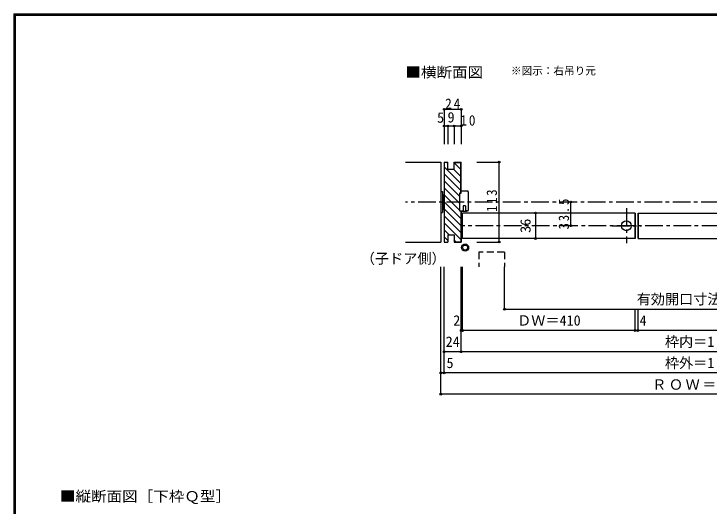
# Model space of a CAD drawing. Units: millimetres at full size, sheet at 1:5; details may follow other scales. Extents: x -973 to 977, y -718 to 696.
# Drawn here: x -973 to 10, y 0 to 696 of the extents above; entities that cross this region are included whole.
import ezdxf
from ezdxf.enums import TextEntityAlignment as Align

# ---------------------------------------------------------------- set-up
doc = ezdxf.new("R2010")
doc.units = ezdxf.units.MM
doc.header["$LTSCALE"] = 5
doc.header["$PDMODE"] = 32
doc.header["$PDSIZE"] = 2.5
doc.linetypes.add('CHAIN1', pattern=[8, 5, -1, 1, -1])
doc.linetypes.add('DASHED2', pattern=[3, 2, -1])
for name, color, linetype in [('0-0_補助線', 7, 'Continuous'), ('0-1_通り芯', 4, 'CHAIN1'), ('0-3_仕上げ', 7, 'Continuous'), ('0-6_扉', 6, 'Continuous'), ('0-A_文字', 7, 'Continuous'), ('0-B_寸法', 7, 'Continuous'), ('F-1_枠', 6, 'Continuous')]:
    doc.layers.add(name, color=color, linetype=linetype)
doc.styles.add('ＭＳ ゴシック', font='')
doc.styles.get('ＭＳ ゴシック').set_extended_font_data('MS Gothic')

# ---------------------------------------------------------------- blocks, each defined once
blk = doc.blocks.new('02')
at = {"layer": '0-0_補助線'}
for p, q in [((-4.998, -10.239), (-4.998, 14.761)), ((5.802, 17.761), (-3.198, 17.761)), ((6.802, 16.761), (6.802, -9.239)), ((2.702, -3.239), (2.702, -10.239)), ((-4.998, -10.239), (-0.698, -10.239)), ((5.802, -10.239), (2.702, -10.239)), ((5.002, -10.239), (4.402, -10.839))]:
    blk.add_line(p, q, dxfattribs=at)
for points in [[(-4.998, 14.761), (-3.198, 14.761), (-3.198, 17.761)], [(2.702, -3.239), (-0.698, -3.239), (-0.698, -10.239)], [(-3.469, -10.239), (-2.869, -10.839), (4.402, -10.839)]]:
    blk.add_lwpolyline(points, dxfattribs=at)
for centre, start, end in [((5.802, 16.761), 0, 90), ((5.802, -9.239), 270, 0)]:
    blk.add_arc(centre, 1, start, end, dxfattribs=at)

msp = doc.modelspace()

# ---------------------------------------------------------------- linework, layer by layer
at = {"layer": '0-0_補助線'}
for p, q in [((-369.847, 486.5), (-369.847, 373.5)), ((-369.847, 445), (-367.347, 445)), ((-369.847, 445), (-369.847, 415)), ((-367.347, 445), (-367.347, 415)), ((-367.347, 440), (-365.347, 440)), ((-365.347, 440), (-365.347, 420)), ((-365.347, 439), (-364.847, 439)), ((-369.847, 415), (-367.347, 415)), ((-367.347, 420), (-365.347, 420)), ((-365.347, 421), (-364.847, 421))]:
    msp.add_line(p, q, dxfattribs=at)
at = {"layer": '0-0_補助線', "color": 3}
for p, q in [((-364.847, 486.5), (-359.847, 486.5)), ((-364.847, 486.5), (-364.847, 373.5)), ((-359.847, 476.5), (-359.847, 486.5)), ((-350.847, 486), (-341.347, 486)), ((-341.347, 442.991), (-341.347, 486)), ((-340.847, 442.991), (-340.847, 486.5)), ((-342.848, 442.991), (-340.847, 442.991)), ((-342.848, 416.991), (-342.848, 442.991)), ((-340.847, 416.991), (-342.848, 416.991)), ((-341.347, 416.991), (-341.347, 374)), ((-340.847, 416.991), (-340.847, 373.5)), ((-359.847, 383.5), (-359.847, 373.5)), ((-350.847, 374), (-341.347, 374)), ((-364.847, 373.5), (-359.847, 373.5)), ((-350.847, 373.5), (-340.847, 373.5))]:
    msp.add_line(p, q, dxfattribs=at)
at = {"layer": '0-0_補助線', "color": 4}
for p, q in [((-359.847, 484.534), (-361.813, 486.5)), ((-341.347, 475.934), (-350.847, 485.434)), ((-341.347, 485.833), (-341.514, 486)), ((-341.347, 456.135), (-364.847, 479.635)), ((-341.347, 466.034), (-351.813, 476.5)), ((-341.347, 446.235), (-364.847, 469.735)), ((-342.848, 437.837), (-364.847, 459.836)), ((-342.848, 427.937), (-364.847, 449.936)), ((-342.848, 418.038), (-364.847, 440.037)), ((-341.347, 406.637), (-364.847, 430.137)), ((-341.347, 396.738), (-364.847, 420.238)), ((-341.347, 386.838), (-364.847, 410.338)), ((-341.347, 376.939), (-364.847, 400.439)), ((-357.808, 383.5), (-364.847, 390.539)), ((-359.847, 375.64), (-364.847, 380.64)), ((-348.308, 374), (-350.847, 376.539))]:
    msp.add_line(p, q, dxfattribs=at)
at = {"layer": '0-0_補助線', "color": 3}
for points in [[(-359.847, 476.5), (-350.847, 476.5), (-350.847, 486.5), (-340.847, 486.5)], [(-359.847, 383.5), (-350.847, 383.5), (-350.847, 373.5)]]:
    msp.add_lwpolyline(points, dxfattribs=at)
at = {"layer": '0-0_補助線'}
for radius in [5, 3.5]:
    msp.add_circle((-335.383, 365.658), radius, dxfattribs=at)
at = {"layer": '0-1_通り芯'}
for p, q in [((423.153, 430), (-419.847, 430)), ((344.153, 396.5), (-340.847, 396.5))]:
    msp.add_line(p, q, dxfattribs=at)
at = {"layer": '0-1_通り芯', "color": 7}
for p, q in [((-107.384, 421.296), (-107.384, 372.063)), ((-127.919, 396.5), (-86.133, 396.5))]:
    msp.add_line(p, q, dxfattribs=at)
at = {"layer": '0-1_通り芯', "color": 7, "linetype": 'Continuous'}
msp.add_circle((-107.384, 396.5), 7, dxfattribs=at)
at = {"layer": '0-3_仕上げ'}
for p, q in [((-419.847, 486.5), (-369.847, 486.5)), ((-419.847, 373.5), (-369.847, 373.5))]:
    msp.add_line(p, q, dxfattribs=at)
at = {"layer": '0-6_扉'}
for p, q in [((-94.884, 414.5), (-338.847, 414.5)), ((-338.847, 378.5), (-338.847, 414.5)), ((-94.884, 378.5), (-94.884, 414.5)), ((-94.884, 414.5), (-94.884, 378.5)), ((-90.884, 378.5), (-90.884, 414.5)), ((-90.884, 414.5), (-90.884, 378.5)), ((-90.884, 414.5), (115.635, 414.5)), ((-94.884, 378.5), (-338.847, 378.5)), ((-90.884, 378.5), (115.635, 378.5))]:
    msp.add_line(p, q, dxfattribs=at)
at = {"layer": '0-6_扉', "linetype": 'DASHED2'}
msp.add_line((-279.852, 359.21), (-279.852, 338.486), dxfattribs=at)
msp.add_lwpolyline([(-279.852, 359.21), (-315.852, 359.21), (-315.852, 338.486)], dxfattribs=at)
at = {"layer": '0-B_寸法', "color": 4}
for p, q in [((-364.847, 561.024), (-364.847, 511.982)), ((-364.847, 537.5), (-340.847, 537.5)), ((-359.847, 537.5), (-359.847, 511.982)), ((-350.847, 537.5), (-350.847, 511.982)), ((-318.987, 486.5), (-287.077, 486.5)), ((-287.077, 373.5), (-287.077, 486.5)), ((-185.837, 396.5), (-185.837, 430)), ((-235.837, 414.5), (-235.837, 378.5)), ((-318.987, 373.5), (-287.077, 373.5)), ((-369.823, 188.486), (-369.823, 338.486)), ((-364.847, 188.486), (-364.847, 338.486)), ((-364.847, 188.486), (-364.847, 338.486)), ((-340.847, 218.486), (-340.847, 338.486)), ((-338.847, 248.486), (-338.847, 338.486)), ((-279.852, 278.486), (-279.852, 338.486)), ((-279.852, 278.486), (284.158, 278.486)), ((-94.884, 248.486), (-94.884, 278.486)), ((-90.884, 248.486), (-90.884, 278.486)), ((344.153, 248.486), (-340.847, 248.486)), ((368.153, 218.486), (-364.847, 218.486)), ((-364.847, 188.486), (-369.823, 188.486)), ((-369.823, 158.486), (-369.823, 188.486)), ((368.153, 188.486), (-364.847, 188.486)), ((373.129, 158.486), (-369.823, 158.486))]:
    msp.add_line(p, q, dxfattribs=at)
msp.add_lwpolyline([(-364.847, 561.024), (-340.847, 561.024), (-340.847, 511.982)], dxfattribs=at)
at = {"layer": '0-B_寸法'}
for p in [(-364.847, 561.024), (-340.847, 561.024), (-364.847, 537.5), (-359.847, 537.5), (-350.847, 537.5), (-340.847, 537.5), (-287.077, 486.5), (-185.837, 430), (-235.837, 414.5), (-185.837, 396.5), (-287.077, 373.5), (-235.837, 378.5), (-279.852, 278.486), (-340.847, 248.486), (-338.847, 248.486), (-94.884, 248.486), (-90.884, 248.486), (-364.847, 218.486), (-340.847, 218.486), (-369.823, 188.486), (-364.847, 188.486), (-369.823, 158.486)]:
    msp.add_point(p, dxfattribs=at)
at = {"layer": 'F-1_枠'}
for p, q in [((-973.347, 695.833), (-973.347, -700.833)), ((-973.347, 695.833), (976.653, 695.833)), ((-973.347, 695), (976.653, 695)), ((-973.347, 694.167), (976.653, 694.167)), ((-972.514, 695.833), (-972.514, -700.833)), ((-971.68, 695.833), (-971.68, -700.833))]:
    msp.add_line(p, q, dxfattribs=at)

# ---------------------------------------------------------------- block references
at = {"layer": '0-0_補助線'}
msp.add_blockref('02', (-337.649, 427.73), dxfattribs=at)

# ---------------------------------------------------------------- texts
at = {"layer": '0-A_文字', "style": 'ＭＳ ゴシック', "width": 1.1}
for s, p in [('■横断面図', (-419.847, 601.667)), ('■縦断面図［下枠Ｑ型］', (-908.333, 2.5))]:
    msp.add_text(s, height=14.66, dxfattribs=at).set_placement(p, align=Align.BOTTOM_LEFT)
at = {"layer": '0-A_文字', "style": 'ＭＳ ゴシック'}
for s, height, p in [('※図示：右吊り元', 11, (-270.536, 606.667)), ('（子ドア側）', 14.66, (-482.847, 338.486))]:
    msp.add_text(s, height=height, dxfattribs=at).set_placement(p, align=Align.BOTTOM_LEFT)
at = {"layer": '0-B_寸法', "style": 'ＭＳ ゴシック'}
for s, p in [('5', (-375.016, 537.654)), ('9', (-360.23, 538.048)), ('有効開口寸法＝1,021', (-92.847, 280.986)), ('2', (-352.169, 250.986)), ('ＤＷ＝410', (-261.865, 250.986)), ('4', (-88.65, 250.986)), ('24', (-362.847, 220.986)), ('枠内＝1,141', (-52.847, 220.986)), ('5', (-361.701, 190.986)), ('枠外＝1,189', (-52.847, 190.986))]:
    msp.add_text(s, height=14.66, dxfattribs=at).set_placement(p, align=Align.BOTTOM_LEFT)
msp.add_text('36', height=14.66, rotation=90, dxfattribs=at).set_placement((-238.337, 386.5), align=Align.BOTTOM_LEFT)
at = {"layer": '0-B_寸法', "char_height": 14.66, "attachment_point": 7, "style": 'ＭＳ ゴシック'}
for s, insert in [('\\T1.27;\\W0.95;24', (-363.616, 561.605)), ('\\T1.27;\\W0.95;10', (-342.196, 537.851)), ('\\T1.18;ＲＯＷ＝1,199', (-70.847, 160.986))]:
    msp.add_mtext(s, dxfattribs=dict(at, insert=insert))
at = {"layer": '0-B_寸法', "char_height": 14.66, "attachment_point": 7, "rotation": 90, "style": 'ＭＳ ゴシック'}
for s, insert in [('\\T1.27;\\W0.9;113', (-290.155, 416.023)), ('\\T1.28;\\W0.9;33.5', (-188.337, 391.375))]:
    msp.add_mtext(s, dxfattribs=dict(at, insert=insert))

doc.saveas('drawing.dxf')
